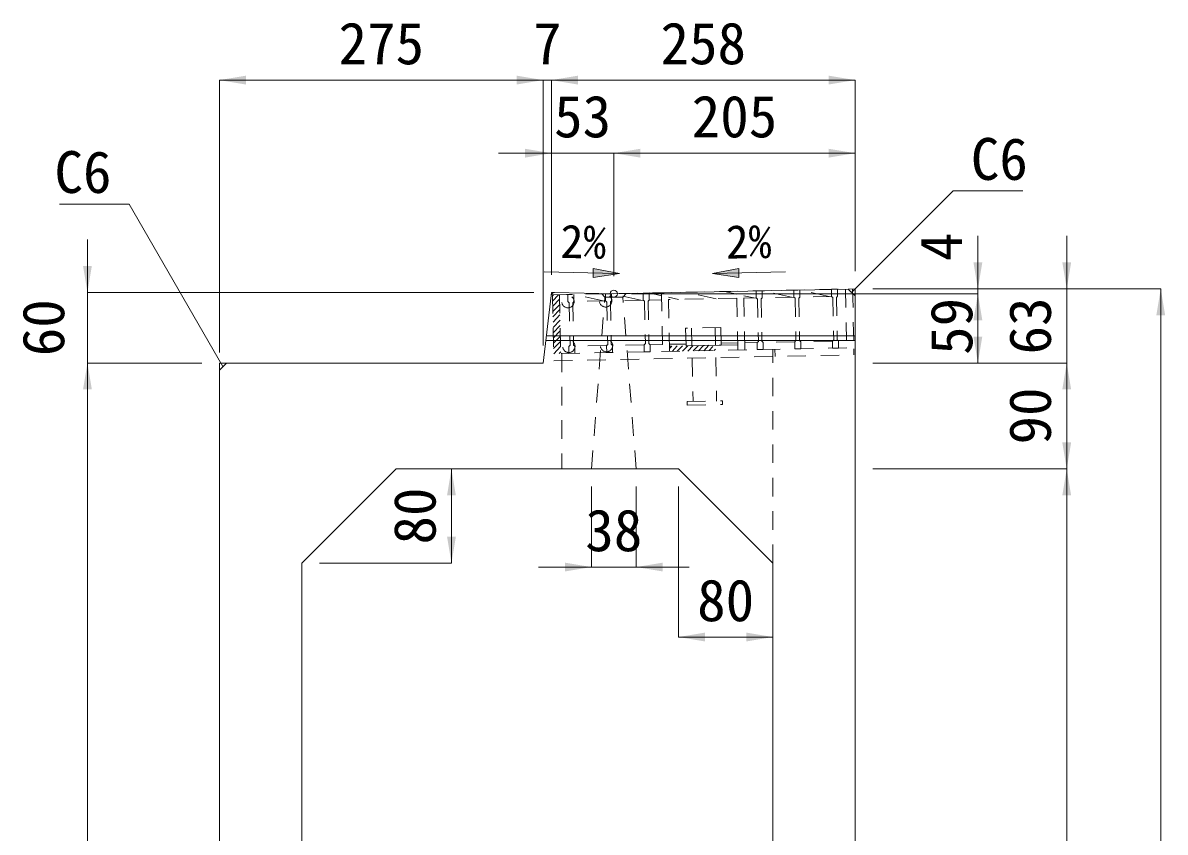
# Model space of a CAD drawing. Units: millimetres at full size; some dimension numbers follow another scale. Extents: x -3301 to 90699, y 107523 to 139162.
# Drawn here: x 17873 to 18844, y 130793 to 131481 of the extents above; entities that cross this region are included whole.
import ezdxf
from ezdxf.enums import TextEntityAlignment as Align

# ---------------------------------------------------------------- set-up
doc = ezdxf.new("R2010")
doc.units = ezdxf.units.MM
doc.header["$LTSCALE"] = 21
doc.header["$PDMODE"] = 32
doc.header["$PDSIZE"] = 10.5
doc.linetypes.add('USER1', pattern=[1.35, 0.75, -0.6])
for name, color, linetype, lineweight in [('0_2', 7, 'USER1', 9), ('寸法線', 7, 'Continuous', 9), ('引出線', 4, 'Continuous', 9), ('本体', 2, 'Continuous', 9), ('補助線', 8, 'Continuous', 13), ('ｸﾞﾚｰﾁﾝｸﾞ', 7, 'USER1', 9)]:
    doc.layers.add(name, color=color, linetype=linetype, lineweight=lineweight)
doc.styles.add('ＭＳ ゴシック', font='')
doc.styles.get('ＭＳ ゴシック').set_extended_font_data('MS Gothic')

# ---------------------------------------------------------------- blocks, each defined once
blk = doc.blocks.new('filled_arrow')
at = {"color": 0, "linetype": 'Continuous', "lineweight": -2}
blk.add_solid([(7.5, 1.25), (0, 0), (7.5, -1.25)], dxfattribs=at)

msp = doc.modelspace()

# ---------------------------------------------------------------- hatches: boundary and pattern name
at = {"layer": '引出線'}
for points in [[(18357.89, 131272.35), (18357.74, 131264.86), (18380.31, 131268.15)], [(18481.56, 131272.35), (18481.71, 131264.86), (18459.14, 131268.15)]]:
    msp.add_hatch(color=256, dxfattribs=at).paths.add_polyline_path(points)
at = {"layer": 'ｸﾞﾚｰﾁﾝｸﾞ'}
h = msp.add_hatch(dxfattribs=at)
h.set_pattern_fill('USER', color=256, style=0, pattern_type=2)
h.set_pattern_definition([(46.14576, (17843.28, 130873.29), (-2.28951, 2.19972), [75, -60])])
h.paths.add_polyline_path([(18323.35, 131249.95), (18329.35, 131250.07), (18330.35, 131200.08), (18324.35, 131199.96)])
h = msp.add_hatch(dxfattribs=at)
h.set_pattern_fill('USER', color=256, style=0, pattern_type=2)
h.set_pattern_definition([(46.14576, (17916.76, 130874.76), (-2.28951, 2.19972), [75, -60])])
h.paths.add_polyline_path([(18422.83, 131201.93), (18422.74, 131206.43), (18461.24, 131207.2), (18476.23, 131207.5), (18480.73, 131207.59), (18480.82, 131203.09), (18461.33, 131202.7)])

# ---------------------------------------------------------------- linework, layer by layer
at = {"layer": '0_2'}
for p, q in [((18356.42, 131102.05), (18367.74, 131248.15)), ((18364.92, 131251.2), (18367.74, 131248.15)), ((18367.74, 131248.15), (18383.1, 131248.15)), ((18385.92, 131251.2), (18383.1, 131248.15)), ((18394.42, 131102.05), (18383.1, 131248.15))]:
    msp.add_line(p, q, dxfattribs=at)
at = {"layer": '寸法線'}
for p, q in [((18040.42, 131432.46), (18315.42, 131432.46)), ((18040.42, 131201.05), (18040.42, 131432.46)), ((18270.42, 131432.46), (18367.42, 131432.46)), ((18315.42, 131207.05), (18315.42, 131432.46)), ((18315.42, 131207.05), (18315.42, 131432.46)), ((18322.42, 131267.05), (18322.42, 131432.46)), ((18322.42, 131432.46), (18580.42, 131432.46)), ((18322.42, 131267.05), (18322.42, 131432.46)), ((18580.42, 131270.09), (18580.42, 131432.46)), ((18277.42, 131370.36), (18420.42, 131370.36)), ((18322.42, 131267.05), (18322.42, 131370.36)), ((18375.42, 131265.95), (18375.42, 131370.36)), ((18375.42, 131370.36), (18580.42, 131370.36)), ((18375.42, 131265.95), (18375.42, 131370.36)), ((18580.42, 131270.05), (18580.42, 131370.36)), ((17928.3, 131297.05), (17928.3, 131147.05)), ((18684.67, 131300.05), (18684.67, 131205.95)), ((18760.14, 131300.05), (18760.14, 131147.05)), ((18595.42, 131255.05), (18684.67, 131255.05)), ((18595.42, 131255.05), (18760.14, 131255.05)), ((18595.42, 131255.05), (18839.99, 131255.05)), ((18839.99, 131255.05), (18839.99, 130212.05)), ((18307.42, 131252.05), (17928.3, 131252.05)), ((18390.42, 131250.95), (18684.67, 131250.95)), ((18390.42, 131250.95), (18684.67, 131250.95)), ((18684.67, 131250.95), (18684.67, 131192.05)), ((18025.42, 131192.05), (17928.3, 131192.05)), ((17928.3, 131192.05), (17928.3, 130212.05)), ((18025.42, 131192.05), (17928.3, 131192.05)), ((18595.42, 131192.05), (18684.67, 131192.05)), ((18595.42, 131192.05), (18760.14, 131192.05)), ((18595.42, 131192.05), (18760.14, 131192.05)), ((18760.14, 131192.05), (18760.14, 131102.05)), ((18205.42, 131102.05), (18237.51, 131102.05)), ((18237.51, 131102.05), (18237.51, 131022.05)), ((18595.42, 131102.05), (18760.14, 131102.05)), ((18595.42, 131102.05), (18760.14, 131102.05)), ((18760.14, 131102.05), (18760.14, 130302.05)), ((18356.42, 131087.05), (18356.42, 131018.67)), ((18394.42, 131087.05), (18394.42, 131018.67)), ((18430.42, 131087.05), (18430.42, 130959.2)), ((18125.42, 131022.05), (18237.51, 131022.05)), ((18311.42, 131018.67), (18439.42, 131018.67)), ((18510.42, 131007.05), (18510.42, 130959.2)), ((18430.42, 130959.2), (18510.42, 130959.2))]:
    msp.add_line(p, q, dxfattribs=at)
at = {"layer": '引出線'}
for p, q in [((18316.2, 131269.4), (18378.31, 131268.15)), ((18521.24, 131269.4), (18459.14, 131268.15))]:
    msp.add_line(p, q, dxfattribs=at)
for points in [[(18577.42, 131252.03), (18663.67, 131338.28), (18722.83, 131338.28)], [(18043.42, 131189.11), (17963.73, 131327.14), (17904.57, 131327.14)]]:
    msp.add_lwpolyline(points, dxfattribs=at)
at = {"layer": '引出線', "lineweight": 13}
for points in [[(18357.89, 131272.35), (18357.74, 131264.86), (18380.31, 131268.15)], [(18481.56, 131272.35), (18481.71, 131264.86), (18459.14, 131268.15)]]:
    msp.add_lwpolyline(points, close=True, dxfattribs=at)
at = {"layer": '本体', "lineweight": 13}
for p, q in [((18375.42, 131250.95), (18574.42, 131254.93)), ((18574.42, 131254.93), (18580.42, 131249.05)), ((18322.11, 131249.34), (18315.42, 131192.05)), ((18325.15, 131251.99), (18375.42, 131250.95)), ((18580.42, 131249.05), (18580.42, 130232.05)), ((18040.42, 131186.05), (18046.42, 131192.05)), ((18040.42, 131186.05), (18040.42, 130232.05)), ((18046.42, 131192.05), (18315.42, 131192.05)), ((18110.42, 131022.05), (18190.42, 131102.05)), ((18190.42, 131102.05), (18430.42, 131102.05)), ((18430.42, 131102.05), (18510.42, 131022.05)), ((18110.42, 131022.05), (18110.42, 130396.09)), ((18510.42, 131022.05), (18510.42, 130396.09))]:
    msp.add_line(p, q, dxfattribs=at)
at = {"layer": '本体', "color": 4}
for p, q in [((18580.42, 131215.09), (18318.11, 131215.09)), ((18580.42, 131211.09), (18317.64, 131211.09))]:
    msp.add_line(p, q, dxfattribs=at)
at = {"layer": '本体', "linetype": 'USER1'}
for p, q in [((18331.35, 131200.1), (18331.35, 131102.05)), ((18510.42, 131022.05), (18510.42, 131203.68))]:
    msp.add_line(p, q, dxfattribs=at)
at = {"layer": '本体', "lineweight": 13}
msp.add_arc((18325.09, 131248.99), 3, 88.81101, 173.34557, dxfattribs=at)
at = {"layer": '補助線'}
for p, q in [((18574.42, 131254.93), (18580.42, 131255.05)), ((18580.42, 131249.05), (18580.42, 131255.05)), ((18322.11, 131249.34), (18322.42, 131252.05)), ((18325.15, 131251.99), (18322.42, 131252.05)), ((18040.42, 131186.05), (18040.42, 131192.05)), ((18046.42, 131192.05), (18040.42, 131192.05))]:
    msp.add_line(p, q, dxfattribs=at)
msp.add_circle((18375.42, 131250.95), 3, dxfattribs=at)
at = {"layer": 'ｸﾞﾚｰﾁﾝｸﾞ'}
for p, q in [((18323.35, 131249.95), (18578.3, 131255.05)), ((18480.82, 131203.09), (18479.82, 131253.08)), ((18486.82, 131203.21), (18485.82, 131253.2)), ((18496.32, 131253.41), (18496.44, 131247.41)), ((18496.32, 131253.41), (18496.44, 131247.41)), ((18496.32, 131253.41), (18496.44, 131247.41)), ((18501.32, 131253.51), (18501.44, 131247.51)), ((18501.32, 131253.51), (18501.44, 131247.51)), ((18501.32, 131253.51), (18501.44, 131247.51)), ((18526.43, 131248.01), (18501.32, 131253.51)), ((18528.31, 131254.05), (18528.43, 131248.05)), ((18528.31, 131254.05), (18528.43, 131248.05)), ((18528.31, 131254.05), (18528.43, 131248.05)), ((18533.31, 131254.15), (18533.43, 131248.15)), ((18533.31, 131254.15), (18533.43, 131248.15)), ((18533.31, 131254.15), (18533.43, 131248.15)), ((18558.43, 131248.65), (18533.31, 131254.15)), ((18565.31, 131254.79), (18560.31, 131254.69)), ((18565.31, 131254.79), (18560.31, 131254.69)), ((18565.31, 131254.79), (18560.31, 131254.69)), ((18560.31, 131254.69), (18560.43, 131248.69)), ((18560.31, 131254.69), (18560.43, 131248.69)), ((18560.31, 131254.69), (18560.43, 131248.69)), ((18565.31, 131254.79), (18565.43, 131248.79)), ((18565.31, 131254.79), (18565.43, 131248.79)), ((18565.31, 131254.79), (18565.43, 131248.79)), ((18572.3, 131254.93), (18573.3, 131204.94)), ((18578.3, 131255.05), (18579.42, 131199.06)), ((18323.35, 131249.95), (18324.47, 131193.96)), ((18329.35, 131250.07), (18330.47, 131194.08)), ((18340.23, 131250.29), (18335.23, 131250.19)), ((18340.23, 131250.29), (18335.23, 131250.19)), ((18340.23, 131250.29), (18335.23, 131250.19)), ((18336.35, 131250.21), (18336.47, 131244.21)), ((18336.47, 131244.21), (18337.49, 131243.23)), ((18336.47, 131244.21), (18337.49, 131243.23)), ((18336.47, 131244.21), (18337.49, 131243.23)), ((18341.47, 131244.31), (18340.49, 131243.29)), ((18341.47, 131244.31), (18340.49, 131243.29)), ((18341.47, 131244.31), (18340.49, 131243.29)), ((18341.35, 131250.31), (18341.47, 131244.31)), ((18341.35, 131250.31), (18341.47, 131244.31)), ((18341.35, 131250.31), (18341.47, 131244.31)), ((18366.47, 131244.81), (18341.35, 131250.31)), ((18368.47, 131244.85), (18341.47, 131244.31)), ((18373.34, 131250.95), (18368.35, 131250.85)), ((18373.34, 131250.95), (18368.35, 131250.85)), ((18373.34, 131250.95), (18368.35, 131250.85)), ((18368.47, 131244.85), (18368.35, 131250.85)), ((18368.35, 131250.85), (18368.47, 131244.85)), ((18368.35, 131250.85), (18368.47, 131244.85)), ((18368.35, 131250.85), (18368.47, 131244.85)), ((18368.35, 131250.85), (18368.47, 131244.85)), ((18368.35, 131250.85), (18368.47, 131244.85)), ((18368.35, 131250.85), (18368.47, 131244.85)), ((18368.47, 131244.85), (18369.49, 131243.87)), ((18368.47, 131244.85), (18369.49, 131243.87)), ((18368.47, 131244.85), (18369.49, 131243.87)), ((18369.49, 131243.87), (18370.2, 131207.88)), ((18369.49, 131243.87), (18370.2, 131207.88)), ((18369.49, 131243.87), (18370.2, 131207.88)), ((18373.46, 131244.95), (18372.48, 131243.93)), ((18373.46, 131244.95), (18372.48, 131243.93)), ((18373.46, 131244.95), (18372.48, 131243.93)), ((18372.48, 131243.93), (18373.2, 131207.94)), ((18372.48, 131243.93), (18373.2, 131207.94)), ((18372.48, 131243.93), (18373.2, 131207.94)), ((18398.46, 131245.45), (18373.34, 131250.95)), ((18373.34, 131250.95), (18373.46, 131244.95)), ((18373.34, 131250.95), (18373.46, 131244.95)), ((18373.34, 131250.95), (18373.46, 131244.95)), ((18400.46, 131245.49), (18373.46, 131244.95)), ((18405.34, 131251.59), (18400.34, 131251.49)), ((18405.34, 131251.59), (18400.34, 131251.49)), ((18405.34, 131251.59), (18400.34, 131251.49)), ((18400.34, 131251.49), (18400.46, 131245.49)), ((18400.34, 131251.49), (18400.46, 131245.49)), ((18400.34, 131251.49), (18400.46, 131245.49)), ((18400.46, 131245.49), (18401.48, 131244.51)), ((18400.46, 131245.49), (18401.48, 131244.51)), ((18400.46, 131245.49), (18401.48, 131244.51)), ((18401.48, 131244.51), (18402.2, 131208.52)), ((18401.48, 131244.51), (18402.2, 131208.52)), ((18401.48, 131244.51), (18402.2, 131208.52)), ((18405.46, 131245.59), (18404.48, 131244.57)), ((18405.46, 131245.59), (18404.48, 131244.57)), ((18405.46, 131245.59), (18404.48, 131244.57)), ((18404.48, 131244.57), (18405.2, 131208.58)), ((18404.48, 131244.57), (18405.2, 131208.58)), ((18404.48, 131244.57), (18405.2, 131208.58)), ((18415.89, 131249.28), (18405.34, 131251.59)), ((18405.34, 131251.59), (18405.46, 131245.59)), ((18405.34, 131251.59), (18405.46, 131245.59)), ((18405.34, 131251.59), (18405.46, 131245.59)), ((18415.96, 131245.8), (18405.46, 131245.59)), ((18415.84, 131251.8), (18416.84, 131201.81)), ((18422.83, 131201.93), (18421.83, 131251.92)), ((18430.45, 131246.09), (18421.91, 131247.96)), ((18479.94, 131247.08), (18421.95, 131245.92)), ((18462.45, 131246.73), (18437.33, 131252.23)), ((18479.87, 131250.56), (18469.33, 131252.87)), ((18494.44, 131247.37), (18485.9, 131249.24)), ((18496.44, 131247.41), (18485.94, 131247.2)), ((18496.44, 131247.41), (18497.46, 131246.43)), ((18496.44, 131247.41), (18497.46, 131246.43)), ((18496.44, 131247.41), (18497.46, 131246.43)), ((18497.46, 131246.43), (18498.18, 131210.44)), ((18497.46, 131246.43), (18498.18, 131210.44)), ((18497.46, 131246.43), (18498.18, 131210.44)), ((18501.44, 131247.51), (18500.46, 131246.49)), ((18501.44, 131247.51), (18500.46, 131246.49)), ((18501.44, 131247.51), (18500.46, 131246.49)), ((18500.46, 131246.49), (18501.18, 131210.5)), ((18500.46, 131246.49), (18501.18, 131210.5)), ((18500.46, 131246.49), (18501.18, 131210.5)), ((18528.43, 131248.05), (18501.44, 131247.51)), ((18528.43, 131248.05), (18529.45, 131247.07)), ((18528.43, 131248.05), (18529.45, 131247.07)), ((18528.43, 131248.05), (18529.45, 131247.07)), ((18529.45, 131247.07), (18530.17, 131211.08)), ((18529.45, 131247.07), (18530.17, 131211.08)), ((18529.45, 131247.07), (18530.17, 131211.08)), ((18533.43, 131248.15), (18532.45, 131247.13)), ((18533.43, 131248.15), (18532.45, 131247.13)), ((18533.43, 131248.15), (18532.45, 131247.13)), ((18532.45, 131247.13), (18533.17, 131211.14)), ((18532.45, 131247.13), (18533.17, 131211.14)), ((18532.45, 131247.13), (18533.17, 131211.14)), ((18560.43, 131248.69), (18533.43, 131248.15)), ((18560.43, 131248.69), (18561.45, 131247.71)), ((18560.43, 131248.69), (18561.45, 131247.71)), ((18560.43, 131248.69), (18561.45, 131247.71)), ((18561.45, 131247.71), (18562.17, 131211.72)), ((18561.45, 131247.71), (18562.17, 131211.72)), ((18561.45, 131247.71), (18562.17, 131211.72)), ((18565.43, 131248.79), (18564.45, 131247.77)), ((18565.43, 131248.79), (18564.45, 131247.77)), ((18565.43, 131248.79), (18564.45, 131247.77)), ((18564.45, 131247.77), (18565.17, 131211.78)), ((18564.45, 131247.77), (18565.17, 131211.78)), ((18564.45, 131247.77), (18565.17, 131211.78)), ((18337.49, 131243.23), (18338.21, 131207.24)), ((18337.49, 131243.23), (18338.21, 131207.24)), ((18337.49, 131243.23), (18338.21, 131207.24)), ((18340.49, 131243.29), (18341.21, 131207.3)), ((18340.49, 131243.29), (18341.21, 131207.3)), ((18340.49, 131243.29), (18341.21, 131207.3)), ((18466.44, 131222.3), (18436.44, 131221.7)), ((18436.44, 131221.7), (18436.74, 131206.71)), ((18441.44, 131221.8), (18441.74, 131206.81)), ((18461.44, 131222.2), (18461.74, 131207.21)), ((18466.44, 131222.3), (18466.74, 131207.31)), ((18573.3, 131204.94), (18324.35, 131199.96)), ((18337.23, 131206.22), (18338.21, 131207.24)), ((18337.23, 131206.22), (18338.21, 131207.24)), ((18337.23, 131206.22), (18338.21, 131207.24)), ((18337.35, 131200.22), (18337.23, 131206.22)), ((18337.35, 131200.22), (18337.23, 131206.22)), ((18337.35, 131200.22), (18337.23, 131206.22)), ((18337.35, 131200.22), (18337.23, 131206.22)), ((18337.35, 131200.22), (18337.23, 131206.22)), ((18337.35, 131200.22), (18337.23, 131206.22)), ((18342.23, 131206.32), (18341.21, 131207.3)), ((18342.23, 131206.32), (18341.21, 131207.3)), ((18342.23, 131206.32), (18341.21, 131207.3)), ((18369.23, 131206.86), (18342.23, 131206.32)), ((18342.35, 131200.32), (18342.23, 131206.32)), ((18342.35, 131200.32), (18342.23, 131206.32)), ((18342.35, 131200.32), (18342.23, 131206.32)), ((18369.23, 131206.86), (18370.2, 131207.88)), ((18369.23, 131206.86), (18370.2, 131207.88)), ((18369.23, 131206.86), (18370.2, 131207.88)), ((18369.35, 131200.86), (18369.23, 131206.86)), ((18369.35, 131200.86), (18369.23, 131206.86)), ((18369.35, 131200.86), (18369.23, 131206.86)), ((18369.35, 131200.86), (18369.23, 131206.86)), ((18369.35, 131200.86), (18369.23, 131206.86)), ((18369.35, 131200.86), (18369.23, 131206.86)), ((18374.22, 131206.96), (18373.2, 131207.94)), ((18374.22, 131206.96), (18373.2, 131207.94)), ((18374.22, 131206.96), (18373.2, 131207.94)), ((18401.22, 131207.5), (18374.22, 131206.96)), ((18374.34, 131200.96), (18374.22, 131206.96)), ((18374.34, 131200.96), (18374.22, 131206.96)), ((18374.34, 131200.96), (18374.22, 131206.96)), ((18401.22, 131207.5), (18402.2, 131208.52)), ((18401.22, 131207.5), (18402.2, 131208.52)), ((18401.22, 131207.5), (18402.2, 131208.52)), ((18401.34, 131201.5), (18401.22, 131207.5)), ((18401.34, 131201.5), (18401.22, 131207.5)), ((18401.34, 131201.5), (18401.22, 131207.5)), ((18406.22, 131207.6), (18405.2, 131208.58)), ((18406.22, 131207.6), (18405.2, 131208.58)), ((18406.22, 131207.6), (18405.2, 131208.58)), ((18416.72, 131207.81), (18406.22, 131207.6)), ((18406.34, 131201.6), (18406.22, 131207.6)), ((18406.34, 131201.6), (18406.22, 131207.6)), ((18406.34, 131201.6), (18406.22, 131207.6)), ((18436.71, 131208.21), (18422.71, 131207.93)), ((18480.73, 131207.59), (18422.74, 131206.43)), ((18466.74, 131207.31), (18436.74, 131206.71)), ((18480.7, 131209.09), (18466.71, 131208.81)), ((18497.2, 131209.42), (18486.7, 131209.21)), ((18497.2, 131209.42), (18498.18, 131210.44)), ((18497.2, 131209.42), (18498.18, 131210.44)), ((18497.2, 131209.42), (18498.18, 131210.44)), ((18497.32, 131203.42), (18497.2, 131209.42)), ((18497.32, 131203.42), (18497.2, 131209.42)), ((18497.32, 131203.42), (18497.2, 131209.42)), ((18502.2, 131209.52), (18501.18, 131210.5)), ((18502.2, 131209.52), (18501.18, 131210.5)), ((18502.2, 131209.52), (18501.18, 131210.5)), ((18529.19, 131210.06), (18502.2, 131209.52)), ((18502.32, 131203.52), (18502.2, 131209.52)), ((18502.32, 131203.52), (18502.2, 131209.52)), ((18502.32, 131203.52), (18502.2, 131209.52)), ((18529.19, 131210.06), (18530.17, 131211.08)), ((18529.19, 131210.06), (18530.17, 131211.08)), ((18529.19, 131210.06), (18530.17, 131211.08)), ((18529.31, 131204.06), (18529.19, 131210.06)), ((18529.31, 131204.06), (18529.19, 131210.06)), ((18529.31, 131204.06), (18529.19, 131210.06)), ((18534.19, 131210.16), (18533.17, 131211.14)), ((18534.19, 131210.16), (18533.17, 131211.14)), ((18534.19, 131210.16), (18533.17, 131211.14)), ((18561.19, 131210.7), (18534.19, 131210.16)), ((18534.31, 131204.16), (18534.19, 131210.16)), ((18534.31, 131204.16), (18534.19, 131210.16)), ((18534.31, 131204.16), (18534.19, 131210.16)), ((18561.19, 131210.7), (18562.17, 131211.72)), ((18561.19, 131210.7), (18562.17, 131211.72)), ((18561.19, 131210.7), (18562.17, 131211.72)), ((18561.31, 131204.7), (18561.19, 131210.7)), ((18561.31, 131204.7), (18561.19, 131210.7)), ((18561.31, 131204.7), (18561.19, 131210.7)), ((18566.31, 131204.8), (18561.31, 131204.7)), ((18566.31, 131204.8), (18561.31, 131204.7)), ((18566.31, 131204.8), (18561.31, 131204.7)), ((18566.19, 131210.8), (18565.17, 131211.78)), ((18566.19, 131210.8), (18565.17, 131211.78)), ((18566.19, 131210.8), (18565.17, 131211.78)), ((18566.31, 131204.8), (18566.19, 131210.8)), ((18566.31, 131204.8), (18566.19, 131210.8)), ((18566.31, 131204.8), (18566.19, 131210.8)), ((18324.47, 131193.96), (18579.42, 131199.06)), ((18342.35, 131200.32), (18337.35, 131200.22)), ((18342.35, 131200.32), (18337.35, 131200.22)), ((18342.35, 131200.32), (18337.35, 131200.22)), ((18374.34, 131200.96), (18369.35, 131200.86)), ((18374.34, 131200.96), (18369.35, 131200.86)), ((18374.34, 131200.96), (18369.35, 131200.86)), ((18406.34, 131201.6), (18401.34, 131201.5)), ((18406.34, 131201.6), (18401.34, 131201.5)), ((18406.34, 131201.6), (18401.34, 131201.5)), ((18441.95, 131196.31), (18442.69, 131159.32)), ((18461.95, 131196.71), (18462.69, 131159.72)), ((18502.32, 131203.52), (18497.32, 131203.42)), ((18502.32, 131203.52), (18497.32, 131203.42)), ((18502.32, 131203.52), (18497.32, 131203.42)), ((18512.32, 131203.72), (18512.44, 131197.72)), ((18534.31, 131204.16), (18529.31, 131204.06)), ((18534.31, 131204.16), (18529.31, 131204.06)), ((18534.31, 131204.16), (18529.31, 131204.06)), ((18579.42, 131199.06), (18579.32, 131204.06)), ((18437.69, 131159.22), (18467.69, 131159.82)), ((18437.75, 131156.22), (18437.69, 131159.22)), ((18437.75, 131156.22), (18467.75, 131156.82)), ((18467.75, 131156.82), (18467.69, 131159.82))]:
    msp.add_line(p, q, dxfattribs=at)
for p in [(18336.47, 131244.21), (18368.47, 131244.85), (18337.23, 131206.22), (18369.23, 131206.86)]:
    msp.add_point(p, dxfattribs=at)

# ---------------------------------------------------------------- block references
at = {"layer": '寸法線', "xscale": 3, "yscale": 3}
for p in [(18040.42, 131432.46), (18322.42, 131432.46), (18322.42, 131432.46), (18375.42, 131370.36), (18375.42, 131370.36), (18394.42, 131018.67), (18430.42, 130959.2)]:
    msp.add_blockref('filled_arrow', p, dxfattribs=at)
for p, rotation in [((18315.42, 131432.46), 180), ((18315.42, 131432.46), 180), ((18580.42, 131432.46), 180), ((18322.42, 131370.36), 180), ((18580.42, 131370.36), 180), ((17928.3, 131252.05), 90), ((18684.67, 131255.05), 90), ((18760.14, 131255.05), 90), ((18839.99, 131255.05), 270), ((18684.67, 131250.95), 270), ((18684.67, 131192.05), 90), ((17928.3, 131192.05), 270), ((17928.3, 131192.05), 270), ((18760.14, 131192.05), 270), ((18760.14, 131192.05), 270), ((18760.14, 131102.05), 90), ((18237.51, 131102.05), 270), ((18760.14, 131102.05), 270), ((18237.51, 131022.05), 90), ((18356.42, 131018.67), 180), ((18510.42, 130959.2), 180)]:
    msp.add_blockref('filled_arrow', p, dxfattribs=dict(at, rotation=rotation))
at = {"layer": '引出線', "xscale": 0.12, "yscale": 0.12}
for p, rotation in [((18577.42, 131252.03), 45), ((18043.42, 131189.11), 120)]:
    msp.add_blockref('filled_arrow', p, dxfattribs=dict(at, rotation=rotation))

# ---------------------------------------------------------------- texts
at = {"layer": '寸法線', "style": 'ＭＳ ゴシック'}
for s, p in [('275', (18177.92, 131463.71)), ('7', (18318.92, 131463.71)), ('258', (18451.42, 131463.71)), ('53', (18348.92, 131401.61)), ('205', (18477.92, 131401.61)), ('38', (18375.42, 131049.92)), ('80', (18470.42, 130990.45))]:
    msp.add_text(s, height=35.6, dxfattribs=at).set_placement(p, align=Align.MIDDLE_CENTER)
for s, p in [('4', (18653.42, 131290.73)), ('60', (17890.8, 131222.05)), ('59', (18662.17, 131223.18)), ('63', (18728.89, 131223.55)), ('90', (18728.89, 131147.05)), ('80', (18206.26, 131062.05))]:
    msp.add_text(s, height=35.6, rotation=90, dxfattribs=at).set_placement(p, align=Align.MIDDLE_CENTER)
at = {"layer": '引出線', "style": 'ＭＳ ゴシック'}
msp.add_text('C6', height=35.6, dxfattribs=at).set_placement((18678.67, 131383.28), align=Align.TOP_LEFT)
msp.add_text('C6', height=35.6, dxfattribs=at).set_placement((17948.73, 131372.14), align=Align.TOP_RIGHT)
for rotation, p in [(359, (18349.53, 131295.28)), (1, (18489.92, 131295.28))]:
    msp.add_text('2%', height=28.48, rotation=rotation, dxfattribs=at).set_placement(p, align=Align.MIDDLE_CENTER)

doc.saveas('drawing.dxf')
